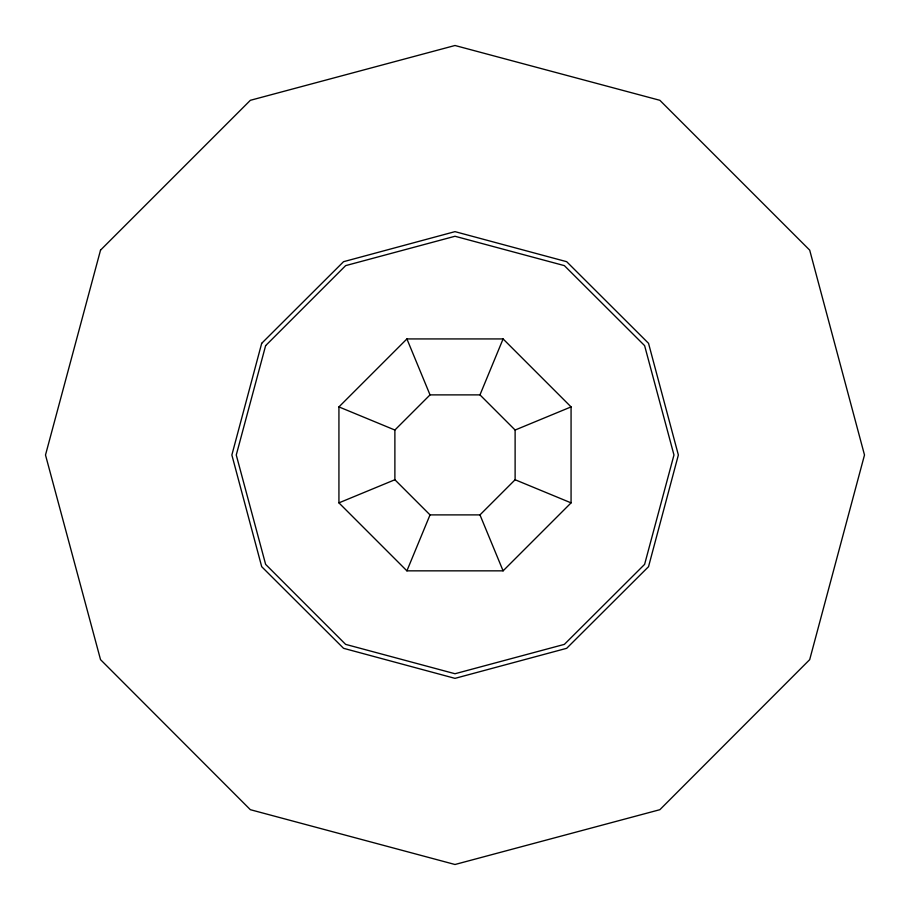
<?xml version="1.0" encoding="UTF-8"?>
<svg xmlns="http://www.w3.org/2000/svg" width="910" height="910" viewBox="0 0 910 910"><rect width="100%" height="100%" fill="white"/><g stroke="black" fill="none" stroke-linecap="round" stroke-linejoin="round"><path stroke-width="1.36" d="M430.032 514.889L479.968 514.889L515.117 479.741L515.117 430.032L479.968 394.883L430.032 394.883L394.883 430.032L394.883 479.741L430.032 514.889L406.906 570.843L338.929 502.866L338.929 406.906L406.906 338.929L503.093 338.929L571.071 406.906L571.071 502.866L503.093 570.843L406.906 570.843M479.968 394.883L503.093 338.929M571.071 406.906L515.117 430.032M338.929 502.866L394.883 479.741M338.929 406.906L394.883 430.032M515.117 479.741L571.071 502.866M406.906 338.929L430.032 394.883M503.093 570.843L479.968 514.889M261.693 343.32L231.868 455L261.693 566.68L343.548 648.307L455 678.36L566.68 648.307L648.534 566.68L678.36 455L648.534 343.32L566.68 261.693L455 231.64L343.548 261.693L261.693 343.32M100.532 250.136L45.5 455L100.532 659.636L250.364 809.695L455 864.5L659.864 809.695L809.695 659.636L864.5 455L809.695 250.136L659.864 100.305L455 45.5L250.364 100.305L100.532 250.136M265.629 345.629L236.259 455L265.629 564.371L345.629 644.371L455 673.741L564.371 644.371L644.61 564.371L673.969 455L644.61 345.629L564.371 265.629L455 236.259L345.629 265.629L265.629 345.629"/></g></svg>
